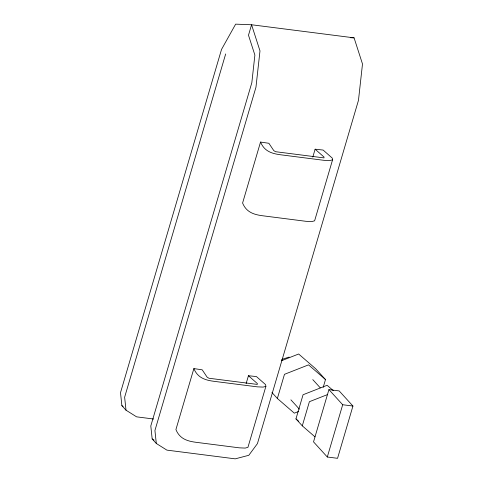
<?xml version="1.0" encoding="UTF-8"?>
<svg xmlns="http://www.w3.org/2000/svg" width="483" height="483" viewBox="0 0 483 483"><rect width="100%" height="100%" fill="white"/><g stroke="black" fill="none" stroke-linecap="round" stroke-linejoin="round"><path stroke-width="0.72" d="M225.67 53.951L124.632 397.231L126.015 410.194L136.592 416.841L153.679 419.021M248.443 375.726L257.361 383.574L257.324 384.42L208.91 378.237L207.129 377.157L202.214 369.821L193.87 368.589L175.915 429.574C179.658 438.697 186.999 441.13 196.013 442.301L239.333 447.838L245.183 448.085L247.942 447.343L265.892 386.358L265.584 384.625L256.449 376.583L248.443 375.726L246.119 383.617M315.115 149.199L324.033 157.047L323.99 157.893L275.582 151.704L273.795 150.63L268.886 143.288L260.536 142.056L242.587 203.047C246.33 212.17 253.666 214.603 262.686 215.774L306.005 221.311L311.855 221.552L314.614 220.816L332.564 159.831L332.256 158.098L323.121 150.056L315.115 149.199L312.791 157.09M298.446 411.546L294.322 413.17L277.369 398.475L284.475 374.319L308.54 364.864L325.494 379.56L323.193 387.378M315.007 436.874L302.292 425.849L295.958 418.894L303.064 394.744L327.13 385.289L333.342 390.675M302.292 425.849L309.398 401.699L327.45 394.611M328.923 389.606L313.533 441.879L327.305 457.009L337.557 458.313L352.94 406.04L339.175 390.916L328.923 389.606L342.689 404.73L352.94 406.04M327.305 457.009L342.689 404.73M281.462 360.753L298.651 354.003L315.604 368.698L325.494 379.56M281.674 359.449L289.148 357.076M332.564 159.831L329.804 160.567L323.954 160.32L280.635 154.783C271.615 153.612 264.279 151.179 260.536 142.056M265.892 386.358L263.132 387.094L257.282 386.847L213.963 381.316C204.949 380.145 197.607 377.706 193.87 368.589M350.459 37.716L354.081 37.855L362.498 63.985L358.471 100.331L257.439 443.605L248.811 455.288L235.227 458.85L166.883 450.12L156.305 443.472L152.175 438.932L150.799 425.97L251.83 82.696L254.885 55.074L248.491 35.217L251.571 24.76L354.081 37.855M156.305 443.472L154.928 430.51L255.96 87.23L259.987 50.89L251.571 24.76L235.644 24.15L221.534 49.417L120.502 392.691L121.879 405.654L123.129 406.438M152.175 438.932L154.041 440.104M295.958 418.894L298.784 421.345M312.779 379.608L320.271 387.843M290.905 399.833L299.4 409.167M271.929 392.498L277.369 398.475M121.879 405.654L126.015 410.194"/></g></svg>
